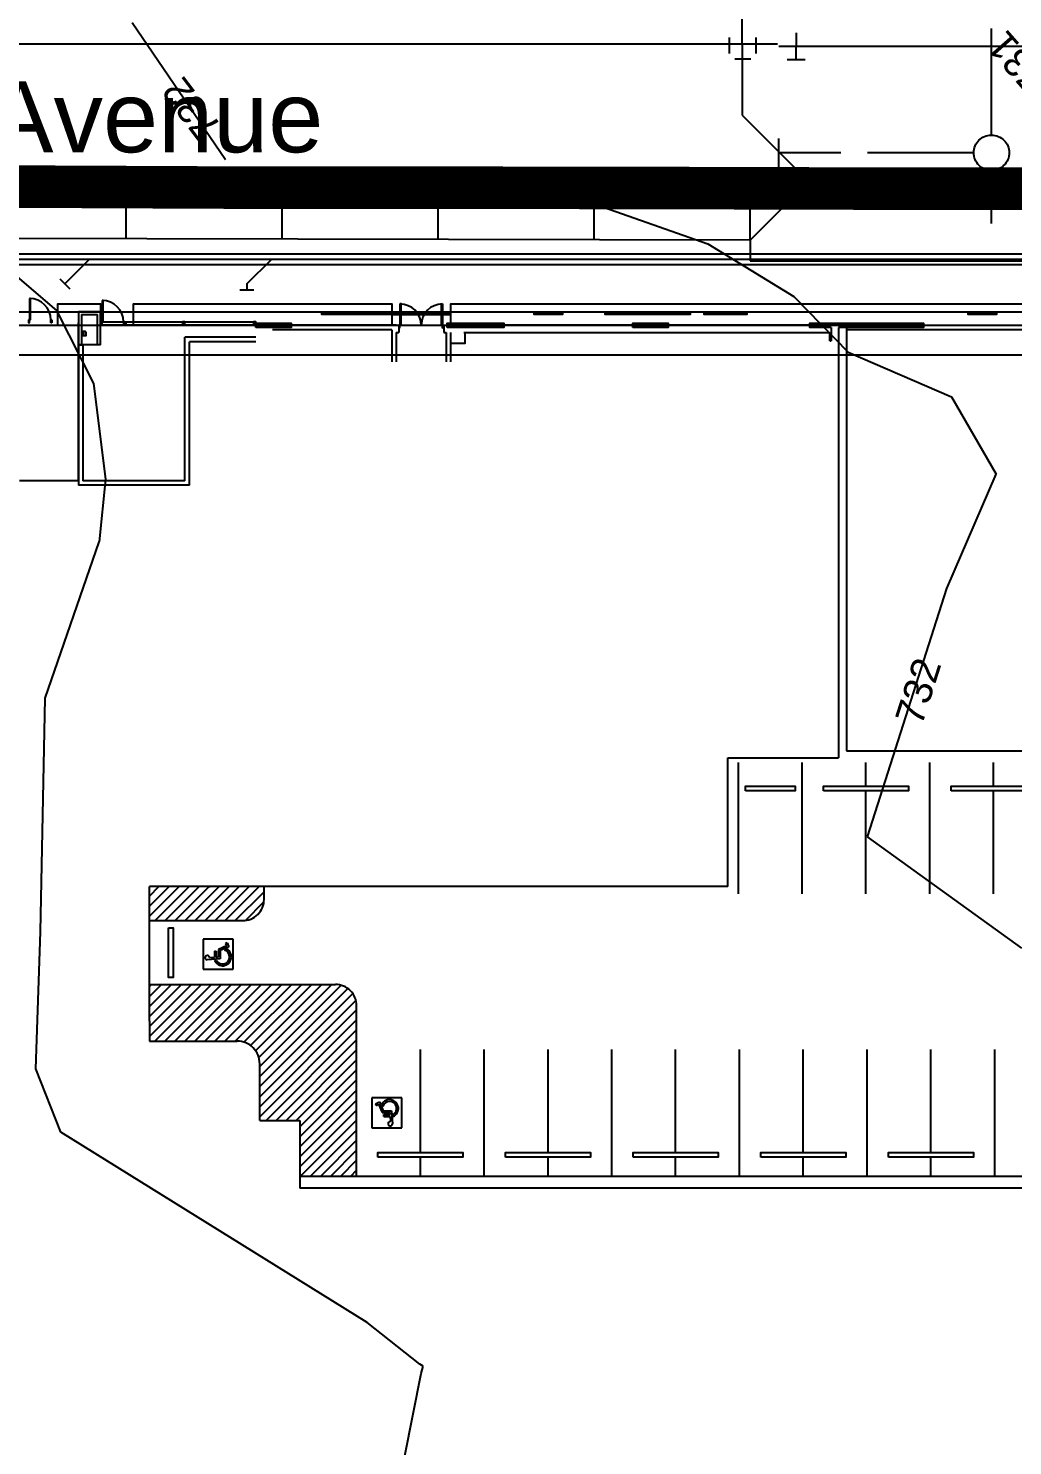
# Model space of a CAD drawing. Header units: feet. Extents: x 2207070 to 2208879, y 513929 to 516197.
# Drawn here: x 2207692.3 to 2207831.2, y 515122.5 to 515322.4 of the extents above; entities that cross this region are included whole.
import ezdxf
from ezdxf.enums import TextEntityAlignment as Align

# ---------------------------------------------------------------- set-up
doc = ezdxf.new("R2010")
doc.units = ezdxf.units.FT
doc.header["$LTSCALE"] = 40
doc.header["$MEASUREMENT"] = 0
for name, pattern in [('0602-02-FP01$0$HIDDEN2', [0.1875, 0.125, -0.0625]), ('0602-FP01-SKIN$0$HIDDEN', [0.375, 0.25, -0.125]), ('0602-FP01-SKIN$0$HIDDEN2', [0.1875, 0.125, -0.0625]), ('CENTER2', [1.125, 0.75, -0.125, 0.125, -0.125]), ('DASHED2', [0.375, 0.25, -0.125]), ('DL4', [0.5, 0.4, -0.1]), ('HIDDEN2', [0.1875, 0.125, -0.0625]), ('PHANTOM2', [1.25, 0.625, -0.125, 0.125, -0.125, 0.125, -0.125])]:
    doc.linetypes.add(name, pattern=pattern)
doc.layers.get('0').update_dxf_attribs({"linetype": 'CONTINUOUS'})
for name, color, linetype in [('0602-02-FP01$0$A-ANNO-SYMB', 2, 'CONTINUOUS'), ('0602-02-FP01$0$A-CURB', 1, 'CONTINUOUS'), ('0602-02-FP01$0$A-FLOR-OVHD', 1, '0602-02-FP01$0$HIDDEN2'), ('0602-02-FP01$0$A-GREENSCREEN', 2, 'CONTINUOUS'), ('0602-02-FP01$0$A-WALL', 5, 'CONTINUOUS'), ('0602-CG01$0$A-SLAB-EDGE', 4, 'CONTINUOUS'), ('0602-FP01-SKIN$0$A-FLOR-OVHD', 1, '0602-FP01-SKIN$0$HIDDEN2'), ('0602-FP01-SKIN$0$A-GLAZ-JAMB', 2, 'CONTINUOUS'), ('0602-FP01-SKIN$0$A-STONE', 8, '0602-FP01-SKIN$0$HIDDEN'), ('0602-FP01-SKIN$0$A-WALL-EXT', 5, 'CONTINUOUS'), ('A-PRKG', 30, 'CONTINUOUS'), ('A-WALL', 7, 'CONTINUOUS'), ('BuildTo', 6, 'DASHED2'), ('C-BLDG-OUTLINE', 2, 'CONTINUOUS'), ('C-DEMO-PVMT', 7, 'PHANTOM2'), ('C-PRKG-CURB-FACE', 3, 'CONTINUOUS'), ('C-PRKG-STRP', 11, 'CONTINUOUS'), ('CONT-MNR', 250, 'HIDDEN2'), ('CONT-MNR LABELS', 250, 'CONTINUOUS'), ('EX-GUTTER', 11, 'CONTINUOUS'), ('EX-TC', 31, 'CONTINUOUS'), ('JS-Bdy', 1, 'PHANTOM2'), ('LP-PLNT', 11, 'CONTINUOUS'), ('p-wat', 144, 'CONTINUOUS'), ('SaniSwr_LTCN', 85, 'DL4'), ('SILT-FENCE', 3, 'SILT_FENCE2'), ('SSMH_LTCN', 15, 'DL4'), ('Storm Sewer CL', 31, 'CENTER2'), ('StormSewer', 14, 'CONTINUOUS'), ('Street Name', 5, 'CONTINUOUS'), ('WaterFittings-PH-Future', 165, 'CONTINUOUS'), ('WaterFittings-PHii', 151, 'CONTINUOUS'), ('WTR_LTCN', 144, 'CONTINUOUS')]:
    doc.layers.add(name, color=color, linetype=linetype)
doc.styles.get("Standard").update_dxf_attribs({"font": 'ARIAL.TTF'})
doc.linetypes.add('SILT_FENCE2', pattern='A,0.25,-0.1,["SF",Standard,S=0.1,R=0,X=-0.05,Y=-0.05],-0.15,0.5,["X",Standard,S=0.1,R=0,X=-0.05,Y=-0.05],0.25', length=1.25)
pattern_1 = [(45.0000000200103, (2207186.329920004, 514941.3392021011), (-0.7071067805280029, 0.7071067810219115), [])]

# ---------------------------------------------------------------- blocks, each defined once
blk = doc.blocks.new('0602-02-FP01$0$ADA65')
at = {"color": 0, "linetype": 'ByBlock'}
for p, q in [((0, 17), (0, 0)), ((17, 17), (0, 17)), ((17, 0), (17, 17)), ((4.983813051818661, 9.454705514220166), (4.901232894774335, 10.53819089924859)), ((5.901849400177912, 7.25), (5.342613009904425, 14.58740982488249)), ((6.657044016150405, 10.5), (6.440072709310916, 13.34675215384876)), ((10.25, 10.5), (6.657044016150405, 10.5)), ((10.25, 9.5), (6.733261155934121, 9.500000000000002)), ((6.828532580663766, 8.25), (6.733261155934121, 9.500000000000002)), ((11.21109442771617, 8.25), (6.828532580663766, 8.25)), ((10.25, 10.5), (10.25, 9.5)), ((13.15359577619658, 3.663071629110563), (11.21109442771617, 8.25)), ((0, 0), (17, 0)), ((10.54860621638522, 7.25), (5.901849400177912, 7.25)), ((12.62082691258025, 2.356758659623604), (10.54860621638522, 7.25)), ((11.36254044035777, 3.557001656520609), (10.82438270649192, 4.827781200336066)), ((14.92765992869998, 3.320433919852207), (12.62082691258025, 2.356758659623604)), ((14.53769558586842, 4.241276785247726), (13.15359577619658, 3.663071629110563)), ((14.92765992869998, 3.320433919852207), (14.53769558586842, 4.241276785247726))]:
    blk.add_line(p, q, dxfattribs=at)
for centre, radius, start, end in [((7, 6), 5, 114.8190209109261, 330.7514166504909), ((7, 6), 4, 120.2680930699534, 342.9590747422243), ((6.592613009904425, 14.58740982488249), 1.25, 262.9905964990598, 539.9999999999999)]:
    blk.add_arc(centre, radius, start, end, dxfattribs=at)
blk = doc.blocks.new('0TEE')
for p, q in [((0.03750000000000001, 0.06249999999999999), (-0.03750000000000001, 0.06249999999999999)), ((0.0625, -0.03750000000000002), (0.0625, 0.03749999999999999)), ((0.03750000000000001, -0.06250000000000001), (-0.03750000000000001, -0.06250000000000001))]:
    blk.add_line(p, q)
blk = doc.blocks.new('0vv')
for p, q in [((0, -0.06328124999998863), (0, 0.06328124999998863)), ((0.04218749999995453, -0.06328124999998863), (-0.04218749999995453, -0.06328124999998863))]:
    blk.add_line(p, q)

msp = doc.modelspace()

# ---------------------------------------------------------------- hatches: boundary and pattern name
at = {"layer": 'A-PRKG', "linetype": 'Continuous'}
h = msp.add_hatch(dxfattribs=at)
h.set_pattern_fill('ANSI31', scale=7.999999992549419, style=0)
h.set_pattern_definition(pattern_1)
edge = h.paths.add_edge_path()
edge.add_line((2207725.595246877, 515199.5188641333), (2207725.595246877, 515201.3218962195))
edge.add_line((2207725.595246877, 515201.3218962195), (2207709.428580225, 515201.3218962195))
edge.add_line((2207709.428580225, 515201.3218962195), (2207709.428580225, 515196.518864134))
edge.add_line((2207709.428580225, 515196.518864134), (2207722.59524688, 515196.5188641341))
edge.add_ellipse((2207722.59524688, 515199.5188641333), major_axis=(2.121320342487404, 2.121320342487404), ratio=0.9999999998273603, start_angle=225.0000000049458, end_angle=314.9999999950542)
h = msp.add_hatch(dxfattribs=at)
h.set_pattern_fill('ANSI31', scale=7.999999992549419, style=0)
h.set_pattern_definition(pattern_1)
edge = h.paths.add_edge_path()
edge.add_ellipse((2207735.646754628, 515184.518864137), major_axis=(2.12132034239065, 2.12132034239065), ratio=0.999999999952189, start_angle=314.9996945989054, end_angle=405.0000000013696)
edge.add_line((2207735.646754628, 515187.5188641363), (2207709.428580225, 515187.5188641361))
edge.add_line((2207709.428580225, 515187.5188641361), (2207709.428580225, 515179.5188641381))
edge.add_line((2207709.428580225, 515179.5188641381), (2207721.798107459, 515179.5188641382))
edge.add_ellipse((2207721.798107459, 515176.3368836235), major_axis=(2.249999998835847, 2.249999998835847), ratio=0.9999999999530012, start_angle=314.9999999997017, end_angle=405.0000000013464, ccw=False)
edge.add_line((2207724.980087971, 515176.3368836236), (2207724.980087971, 515168.3417808344))
edge.add_line((2207724.980087971, 515168.3417808344), (2207725.98008797, 515168.3417808344))
edge.add_line((2207725.98008797, 515168.3417808344), (2207729.313421301, 515168.3417808346))
edge.add_line((2207729.313421301, 515168.3417808346), (2207730.646754633, 515168.3417808344))
edge.add_line((2207730.646754633, 515168.3417808344), (2207730.646754633, 515160.4885628936))
edge.add_line((2207730.646754633, 515160.4885628936), (2207738.646754626, 515160.4885628936))
edge.add_line((2207738.646754626, 515160.4885628936), (2207738.646754625, 515184.5188481463))

# ---------------------------------------------------------------- linework, layer by layer
for p, q in [((2207692.657748217, 515284.2698195806), (2207692.511914884, 515284.2698195806)), ((2207692.511914884, 515284.2698195806), (2207692.511914884, 515281.2698195813)), ((2207692.657748217, 515281.2698195813), (2207692.657748217, 515284.2698195806)), ((2207702.907745794, 515283.9885628649), (2207702.761912461, 515283.9885628649)), ((2207702.761912461, 515283.9885628649), (2207702.761912461, 515280.9885628656)), ((2207702.907745794, 515280.9885628656), (2207702.907745794, 515283.9885628649)), ((2207744.907742725, 515283.4876142219), (2207744.761909392, 515283.4876142219)), ((2207744.761909392, 515283.4876142219), (2207744.761909392, 515280.4876142226)), ((2207744.907742725, 515280.4876142226), (2207744.907742725, 515283.4876142219)), ((2207750.616076069, 515280.4876142226), (2207750.616076069, 515283.4876142219)), ((2207750.616076069, 515283.4876142219), (2207750.761909403, 515283.4876142219)), ((2207750.761909403, 515283.4876142219), (2207750.761909403, 515280.4876142226)), ((2207692.511914884, 515281.2698195813), (2207692.345248217, 515281.2698195813)), ((2207692.345248217, 515281.2698195813), (2207692.345248217, 515280.8531529147)), ((2207692.345248217, 515280.8531529147), (2207692.511914884, 515280.8531529147)), ((2207692.511914884, 515281.2698195813), (2207692.657748217, 515281.2698195813)), ((2207692.511914884, 515280.8531529147), (2207692.511914884, 515281.2698195813)), ((2207695.511914889, 515281.2698195813), (2207695.678581556, 515281.2698195813)), ((2207695.511914889, 515280.8531529147), (2207695.511914889, 515281.2698195813)), ((2207695.678581556, 515280.8531529147), (2207695.511914889, 515280.8531529147)), ((2207695.678581556, 515281.2698195813), (2207695.678581556, 515280.8531529147)), ((2207702.761912461, 515280.9885628656), (2207702.595245794, 515280.9885628656)), ((2207702.595245794, 515280.9885628656), (2207702.595245794, 515280.5718961991)), ((2207702.595245794, 515280.5718961991), (2207702.761912461, 515280.5718961991)), ((2207702.761912461, 515280.9885628656), (2207702.907745794, 515280.9885628656)), ((2207702.761912461, 515280.5718961991), (2207702.761912461, 515280.9885628656)), ((2207705.928579133, 515280.9885628656), (2207705.761912466, 515280.9885628656)), ((2207705.761912466, 515280.9885628656), (2207705.761912466, 515280.5718961991)), ((2207705.761912466, 515280.5718961991), (2207705.928579133, 515280.5718961991)), ((2207705.928579133, 515280.5718961991), (2207705.928579133, 515280.9885628656)), ((2207744.761909392, 515280.4876142226), (2207744.595242725, 515280.4876142226)), ((2207744.595242725, 515280.4876142226), (2207744.595242725, 515280.0709475559)), ((2207744.761909392, 515280.4876142226), (2207744.907742725, 515280.4876142226)), ((2207744.761909392, 515280.0709475559), (2207744.761909392, 515280.4876142226)), ((2207750.761909403, 515280.4876142226), (2207750.616076069, 515280.4876142226)), ((2207750.761909403, 515280.4876142226), (2207750.92857607, 515280.4876142226)), ((2207750.761909403, 515280.0709475559), (2207750.761909403, 515280.4876142226)), ((2207750.92857607, 515280.4876142226), (2207750.92857607, 515280.0709475559)), ((2207744.595242725, 515280.0709475559), (2207744.761909392, 515280.0709475559)), ((2207750.92857607, 515280.0709475559), (2207750.761909403, 515280.0709475559))]:
    msp.add_line(p, q)
at = {"color": 7}
for centre, major_axis, ratio, start_param, end_param in [((2207692.511914884, 515281.2698195813), (-2.121320345399561, 2.121320345399561), 0.9999999998951222, 3.92699081703968, 5.497787143729699), ((2207702.761912461, 515280.9885628656), (-2.121320345399561, 2.121320345399561), 0.9999999998951222, 3.92699081703968, 5.497787143729699), ((2207744.761909392, 515280.4876142226), (-2.121320345399561, 2.121320345399561), 0.9999999998951222, 3.92699081703968, 5.497787143729699), ((2207750.761909403, 515280.4876142226), (2.121320345399561, 2.121320345399561), 0.9999999998951224, 0.785398163449887, 2.356194490139906)]:
    msp.add_ellipse(centre, major_axis=major_axis, ratio=ratio, start_param=start_param, end_param=end_param, dxfattribs=at)
at = {"layer": '0602-02-FP01$0$A-CURB', "color": 7, "linetype": 'Continuous'}
for p, q in [((2207709.428580225, 515182.3209474899), (2207709.428580225, 515179.5188641381)), ((2207709.428580225, 515179.5188641381), (2207721.798128642, 515179.5188641382)), ((2207724.980087971, 515168.3417808346), (2207724.980087971, 515176.3368989814))]:
    msp.add_line(p, q, dxfattribs=at)
for points in [[(2207793.49108125, 515214.8218962142), (2207793.49108125, 515215.4885628807), (2207800.491081245, 515215.4885628807), (2207800.491081245, 515214.8218962142)], [(2207804.491081241, 515214.8218962142), (2207804.491081241, 515215.4885628807), (2207816.491081229, 515215.4885628807), (2207816.491081229, 515214.8218962142)], [(2207822.491081224, 515214.8218962142), (2207822.491081224, 515215.4885628807), (2207834.491081213, 515215.4885628807), (2207834.491081213, 515214.8218962142)], [(2207712.095246891, 515195.5188641343), (2207712.761913557, 515195.5188641343), (2207712.761913557, 515188.5188641359), (2207712.095246891, 515188.5188641359)], [(2207741.646754622, 515163.1552295589), (2207741.646754622, 515163.8218962254), (2207753.646754611, 515163.8218962254), (2207753.646754611, 515163.1552295589)], [(2207759.646754606, 515163.155229559), (2207759.646754606, 515163.8218962255), (2207771.646754595, 515163.8218962255), (2207771.646754595, 515163.155229559)], [(2207777.646754589, 515163.1552295591), (2207777.646754589, 515163.8218962256), (2207789.646754578, 515163.8218962256), (2207789.646754578, 515163.1552295591)], [(2207795.646754572, 515163.1552295597), (2207795.646754572, 515163.8218962262), (2207807.646754561, 515163.8218962262), (2207807.646754561, 515163.1552295597)], [(2207813.646754555, 515163.1552295593), (2207813.646754555, 515163.8218962258), (2207825.646754544, 515163.8218962258), (2207825.646754544, 515163.1552295593)]]:
    msp.add_lwpolyline(points, close=True, dxfattribs=at)
msp.add_arc((2207721.798107459, 515176.3368836236), 3.181980512417099, 0, 90.00038131665475, dxfattribs=at)
at = {"layer": '0602-02-FP01$0$A-FLOR-OVHD', "color": 7, "linetype": 'Continuous'}
for p, q in [((2207743.761913521, 515282.2380705479), (2207751.761913514, 515282.2380705479)), ((2207751.761913514, 515281.988070548), (2207751.761913514, 515282.2380705479)), ((2207743.761913521, 515281.988070548), (2207751.761913514, 515281.988070548))]:
    msp.add_line(p, q, dxfattribs=at)
at = {"layer": '0602-02-FP01$0$A-GREENSCREEN', "color": 7, "linetype": 'Continuous'}
for points in [[(2207733.761913531, 515282.2380705479), (2207743.761913521, 515282.2380705479), (2207743.761913521, 515281.988070548), (2207733.761913531, 515281.988070548)], [(2207763.670841595, 515282.2380705479), (2207767.670865861, 515282.2380705479), (2207767.670865861, 515281.988070548), (2207763.670841595, 515281.988070548)], [(2207773.683195438, 515282.2380705479), (2207785.683195427, 515282.2380705479), (2207785.683195427, 515281.988070548), (2207773.683195438, 515281.988070548)], [(2207787.683195425, 515282.2380705479), (2207793.68319542, 515282.2380705479), (2207793.68319542, 515281.988070548), (2207787.683195425, 515281.988070548)], [(2207824.917107581, 515282.2380705479), (2207828.917126546, 515282.2380705479), (2207828.917126546, 515281.988070548), (2207824.917107581, 515281.988070548)]]:
    msp.add_lwpolyline(points, close=True, dxfattribs=at)
at = {"layer": '0602-02-FP01$0$A-WALL', "color": 7, "linetype": 'Continuous'}
for p, q in [((2207724.428580212, 515280.4876141444), (2207724.428580211, 515280.6959474777)), ((2207751.428580187, 515280.696896199), (2207751.428580187, 515280.4885628657)), ((2207759.428580179, 515280.4876141444), (2207759.428580179, 515280.696896199)), ((2207777.595246829, 515280.696896199), (2207777.595246829, 515280.4876141444)), ((2207782.595246824, 515280.696896199), (2207782.595246824, 515280.4876141444)), ((2207802.595246805, 515280.696896199), (2207802.595246805, 515280.4875677558)), ((2207805.595246802, 515280.1805723776), (2207805.595246802, 515278.2802295315)), ((2207818.59524679, 515280.696896199), (2207818.59524679, 515280.4877114108)), ((2207834.761913443, 515279.852418946), (2207807.761913467, 515279.8521974779)), ((2207806.595246802, 515278.1135628648), (2207806.595246801, 515219.4885628799)), ((2207790.991081253, 515201.3218962195), (2207790.991081253, 515219.4885628799)), ((2207804.677404595, 515219.4885628799), (2207805.428580136, 515219.4885628799)), ((2207805.595246802, 515219.4885628799), (2207806.595246801, 515219.4885628799)), ((2207790.991081253, 515201.3218962195), (2207709.428580225, 515201.3218962195)), ((2207717.991076085, 515201.3218962997), (2207717.991076085, 515201.3218962997)), ((2207720.241076083, 515201.3218962997), (2207717.991076085, 515201.3218962997)), ((2207724.980087971, 515168.3417808344), (2207730.646754633, 515168.3417808344)), ((2207730.646754633, 515168.3417808344), (2207730.646754633, 515158.7906462301)), ((2207902.595246712, 515158.7906462282), (2207730.646754633, 515158.7906462299))]:
    msp.add_line(p, q, dxfattribs=at)
for points in [[(2207724.428580212, 515280.1803224778), (2207724.428580212, 515280.794905811), (2207729.428580207, 515280.794905811), (2207729.428580207, 515280.1803224778)], [(2207751.428580187, 515280.1803224778), (2207751.428580187, 515280.794905811), (2207759.428580179, 515280.794905811), (2207759.428580179, 515280.1803224778)], [(2207777.595246829, 515280.1803224778), (2207777.595246829, 515280.794905811), (2207782.595246824, 515280.794905811), (2207782.595246824, 515280.1803224778)]]:
    msp.add_lwpolyline(points, close=True, dxfattribs=at)
msp.add_lwpolyline([(2207805.595246802, 515280.1805723776), (2207802.595246806, 515280.1805723776), (2207802.595246806, 515280.7951557108), (2207818.59524679, 515280.7951557108), (2207818.59524679, 515280.1805723776), (2207806.595246802, 515280.1805723776)], dxfattribs=at)
at = {"layer": '0602-CG01$0$A-SLAB-EDGE', "color": 7, "linetype": 'Continuous'}
for p, q in [((2207690.87649257, 515280.4884517912), (2207807.761913369, 515280.4876141815)), ((2207807.761913369, 515280.4876141815), (2207807.761913369, 515220.4885629033)), ((2207807.761913369, 515220.4885629033), (2207913.428580036, 515220.4885629027))]:
    msp.add_line(p, q, dxfattribs=at)
at = {"layer": '0602-FP01-SKIN$0$A-FLOR-OVHD', "color": 7, "linetype": 'Continuous'}
for p, q in [((2207702.511912461, 515280.9885628656), (2207724.095246878, 515280.9885628656)), ((2207702.511912461, 515280.5718961991), (2207724.095246878, 515280.5718961991))]:
    msp.add_line(p, q, dxfattribs=at)
at = {"layer": '0602-FP01-SKIN$0$A-GLAZ-JAMB', "color": 7, "linetype": 'Continuous'}
for points in [[(2207706.095245791, 515280.9885628656), (2207706.095245791, 515280.5718961991), (2207705.928579125, 515280.5718961991), (2207705.928579125, 515280.9885628656), (2207706.095245791, 515280.9885628656)], [(2207714.095245784, 515280.9885628656), (2207714.095245784, 515280.5718961991), (2207714.428579117, 515280.5718961991), (2207714.428579117, 515280.9885628656), (2207714.095245784, 515280.9885628656)], [(2207724.095246878, 515280.9885628656), (2207724.095246878, 515280.5718961991), (2207724.428580211, 515280.5718961991), (2207724.428580211, 515280.9885628656), (2207724.095246878, 515280.9885628656)], [(2207700.05357913, 515279.6135628659), (2207700.05357913, 515279.0302295327), (2207700.386912463, 515279.0302295327), (2207700.386912463, 515279.6135628659), (2207700.05357913, 515279.6135628659)], [(2207700.355662463, 515279.4468961993), (2207700.355662463, 515279.0302295327), (2207700.52232913, 515279.0302295327), (2207700.52232913, 515279.4468961993), (2207700.355662463, 515279.4468961993)]]:
    msp.add_lwpolyline(points, dxfattribs=at)
at = {"layer": '0602-FP01-SKIN$0$A-STONE', "color": 7, "linetype": 'Continuous'}
for p, q in [((2207699.418149643, 515282.4459475239), (2207699.418152103, 515277.7385628664)), ((2207699.418149643, 515282.4459475239), (2207702.511912461, 515282.4459475239)), ((2207702.511912461, 515277.7385628664), (2207702.511912461, 515282.4459475239)), ((2207699.834816527, 515282.0292808573), (2207699.834818769, 515277.7385630842)), ((2207699.834816527, 515282.0292808573), (2207702.095245795, 515282.0292808574)), ((2207702.095245795, 515277.7385628664), (2207702.095245795, 515282.0292808574)), ((2207702.511912461, 515277.7385628664), (2207699.418152103, 515277.7385628664))]:
    msp.add_line(p, q, dxfattribs=at)
at = {"layer": '0602-FP01-SKIN$0$A-WALL-EXT', "color": 7, "linetype": 'Continuous'}
for p, q in [((2207744.220246859, 515280.4876142226), (2207726.761913543, 515280.4876142226)), ((2207744.220246859, 515280.4876142226), (2207744.595242725, 515280.4876142226)), ((2207744.595242725, 515280.4876142226), (2207744.595242725, 515279.4876142228)), ((2207750.928576052, 515280.4876142226), (2207751.261909385, 515280.4876142226)), ((2207750.928576052, 515280.4876142226), (2207750.928576052, 515279.4876142228)), ((2207806.595246802, 515280.4876142216), (2207751.261909385, 515280.4876142226)), ((2207806.595246802, 515280.1805723776), (2207806.595246801, 515220.4885628797)), ((2207714.428579117, 515258.5510628599), (2207714.428579117, 515278.7906461994)), ((2207724.428580211, 515278.7906461994), (2207714.428579117, 515278.7906461994)), ((2207743.616080193, 515279.8521975561), (2207726.761913543, 515279.8521975561)), ((2207743.616080193, 515279.8521975561), (2207743.616080193, 515275.3219005094)), ((2207744.220246859, 515279.4876142228), (2207744.595242725, 515279.4876142228)), ((2207744.220246859, 515279.4876142228), (2207744.220246859, 515275.3219005094)), ((2207750.928576052, 515279.4876142228), (2207751.261909385, 515279.4876142228)), ((2207751.261909385, 515279.4876142228), (2207751.261909385, 515275.3219005094)), ((2207751.866076051, 515279.4876142167), (2207751.866076051, 515275.3219005094)), ((2207753.761913518, 515279.4876142167), (2207775.928580164, 515279.4876142262)), ((2207775.928580164, 515279.4870250925), (2207805.386913957, 515279.4885510732)), ((2207805.386913957, 515278.2802295314), (2207805.386913957, 515279.4885628659)), ((2207805.386913957, 515278.2802295314), (2207805.595246802, 515278.2802295314)), ((2207699.418152125, 515277.6968961997), (2207699.418162464, 515257.9156461934)), ((2207700.05357913, 515277.6968961997), (2207699.418152125, 515277.6968961997)), ((2207700.05357913, 515277.6968961997), (2207700.05357913, 515258.5510628599)), ((2207715.063995783, 515257.9156461934), (2207715.063995783, 515278.1552295329)), ((2207724.428580211, 515278.1552295329), (2207715.063995783, 515278.1552295329)), ((2207714.428579117, 515258.5510628599), (2207700.05357913, 515258.5510628599)), ((2207715.063995783, 515257.9156461934), (2207699.418162464, 515257.9156461934)), ((2207790.991081253, 515219.4885628799), (2207805.595246802, 515219.4885628799)), ((2207790.991081253, 515201.3218962195), (2207790.991081253, 515219.4885628799)), ((2207709.428580227, 515182.3209474899), (2207709.428580227, 515201.3218962195)), ((2207744.813996858, 515201.3218962195), (2207709.428580227, 515201.3218962195)), ((2207717.741076085, 515201.3218962997), (2207717.991076085, 515201.3218962997)), ((2207717.991076085, 515201.3218962997), (2207717.991076085, 515201.3218962997))]:
    msp.add_line(p, q, dxfattribs=at)
at = {"layer": 'A-PRKG', "color": 7, "linetype": 'Continuous'}
for p, q in [((2207792.491081252, 515200.321896219), (2207792.491081252, 515218.8218962136)), ((2207801.491081243, 515200.3218962189), (2207801.491081243, 515218.8218962135)), ((2207810.491081235, 515215.4885628807), (2207810.491081235, 515218.8218962135)), ((2207819.491081227, 515200.3218962188), (2207819.491081227, 515218.8218962134)), ((2207828.491081218, 515215.4885628807), (2207828.491081218, 515218.8218962134)), ((2207810.491081235, 515200.3218962189), (2207810.491081235, 515214.8218962142)), ((2207828.491081218, 515200.3218962188), (2207828.491081218, 515214.8218962142)), ((2207709.428580225, 515196.518864134), (2207709.428580225, 515201.3218962195)), ((2207725.595246877, 515199.5188801241), (2207725.595246877, 515201.3218962195)), ((2207709.428580225, 515196.518864134), (2207722.59524688, 515196.5188641341)), ((2207709.428580225, 515187.5188641361), (2207735.646754628, 515187.5188641363)), ((2207738.646754626, 515160.4885628936), (2207738.646754625, 515184.5188481463)), ((2207747.646754617, 515163.8218962254), (2207747.646754617, 515178.3218962218)), ((2207756.646754609, 515160.4885628937), (2207756.646754608, 515178.3218962218)), ((2207765.6467546, 515163.8218962255), (2207765.6467546, 515178.3218962219)), ((2207774.646754592, 515160.4885628938), (2207774.646754592, 515178.321896222)), ((2207783.646754583, 515163.8218962256), (2207783.646754583, 515178.321896222)), ((2207792.646754575, 515160.4885628939), (2207792.646754575, 515178.3218962221)), ((2207801.646754567, 515163.8218962262), (2207801.646754567, 515178.3218962221)), ((2207810.646754559, 515160.488562894), (2207810.646754558, 515178.3218962222)), ((2207819.64675455, 515163.8218962258), (2207819.64675455, 515178.3218962222)), ((2207828.646754542, 515160.4885628941), (2207828.646754541, 515178.3218962223)), ((2207747.646754617, 515160.4885628936), (2207747.646754617, 515163.1552295589)), ((2207765.646754601, 515160.4885628938), (2207765.6467546, 515163.155229559)), ((2207783.646754584, 515160.4885628939), (2207783.646754583, 515163.1552295591)), ((2207801.646754567, 515160.488562894), (2207801.646754567, 515163.1552295597)), ((2207819.64675455, 515160.4885628941), (2207819.64675455, 515163.1552295593)), ((2207730.646754633, 515160.4885628936), (2207900.646754475, 515160.4885628945))]:
    msp.add_line(p, q, dxfattribs=at)
for centre, start, end in [((2207722.59524688, 515199.5188641333), 270, 0.0003053975013039475), ((2207735.646754628, 515184.518864137), 359.9996946024987, 90)]:
    msp.add_arc(centre, 2.99999999720122, start, end, dxfattribs=at)
at = {"layer": 'A-WALL', "color": 7, "linetype": 'Continuous'}
for p, q in [((2207699.418159913, 515258.6552296005), (2207699.418159913, 515280.8531528544)), ((2207714.428579608, 515258.6552296005), (2207714.428579608, 515278.790646278)), ((2207715.063996275, 515258.0198129338), (2207715.063996275, 515278.1552296113)), ((2207699.418162942, 515258.5510629338), (2207691.08482658, 515258.5510629338))]:
    msp.add_line(p, q, dxfattribs=at)
msp.add_lwpolyline([(2207751.866076578, 515277.946896278), (2207753.97024738, 515277.946896278), (2207753.97024738, 515279.4876142962)], dxfattribs=at)
at = {"layer": 'BuildTo', "color": 7, "linetype": 'Continuous'}
for p, q in [((2207387.137782724, 515276.3209475062), (2207799.68529201, 515276.3209475095)), ((2207799.68529201, 515276.3209475095), (2207799.68529201, 515276.320947505)), ((2207799.68529201, 515276.320947505), (2207959.261913323, 515276.3209475056))]:
    msp.add_line(p, q, dxfattribs=at)
at = {"layer": 'C-BLDG-OUTLINE', "color": 7, "linetype": 'Continuous'}
msp.add_line((2207692.345234072, 515280.4884412661), (2207959.261913369, 515280.4884412661), dxfattribs=at)
at = {"layer": 'C-DEMO-PVMT', "color": 7, "linetype": 'Continuous'}
for p, q in [((2207686.571277, 515300.699284), (2207719.63724834, 515300.6917217688)), ((2207719.63724834, 515300.6826730053), (2207749.493765, 515300.538915)), ((2207749.493765, 515300.538915), (2207781.957271, 515300.563232)), ((2207781.957271, 515300.563232), (2207806.561238777, 515300.4644425148)), ((2207686.566605, 515300.065351), (2207720.420530239, 515299.8933818674)), ((2207720.407456784, 515299.9065556206), (2207749.390816, 515299.895546)), ((2207749.390816, 515299.895546), (2207781.978511, 515299.842463)), ((2207781.978511, 515299.842463), (2207802.895426264, 515299.7841037145))]:
    msp.add_line(p, q, dxfattribs=at)
at = {"layer": 'C-PRKG-CURB-FACE', "color": 7, "linetype": 'Continuous'}
for p, q in [((2207799.21798477, 515297.551855268), (2207794.135637137, 515292.4920924257)), ((2207794.135637137, 515292.4920924257), (2207684.135909869, 515292.7370435023))]:
    msp.add_line(p, q, dxfattribs=at)
msp.add_arc((2207806.273288999, 515290.4650589371), 10, 89.87241204089523, 134.8724120460728, dxfattribs=at)
at = {"layer": 'C-PRKG-STRP', "color": 7, "linetype": 'Continuous'}
for p, q in [((2207706.135855323, 515292.6880532808), (2207706.153669946, 515300.6880334456)), ((2207728.135800777, 515292.639063067), (2207728.1536154, 515300.6390432318)), ((2207750.13574623, 515292.5900728533), (2207750.153560853, 515300.590053018)), ((2207772.135691684, 515292.5410826395), (2207772.153506307, 515300.5410628042)), ((2207794.135637137, 515292.4920924257), (2207794.15345176, 515300.4920725905))]:
    msp.add_line(p, q, dxfattribs=at)
at = {"layer": 'CONT-MNR', "color": 35, "linetype": 'Continuous'}
for p, q in [((2207720.146034249, 515303.806331265, 732), (2207706.986061038, 515323.1181716865, 732)), ((2207722.295636446, 515300.6698729666), (2207765.724406853, 515299.868939761)), ((2207765.724406853, 515299.868939761), (2207788.198166791, 515291.9761914954)), ((2207684.864399721, 515292.346769769), (2207696.301122461, 515282.591772785)), ((2207788.198166791, 515291.9761914954), (2207800.328306212, 515284.5590213515)), ((2207800.328306212, 515284.5590213515), (2207807.965803375, 515276.6923258769)), ((2207696.301122461, 515282.591772785), (2207701.550764313, 515272.2739835558)), ((2207807.965803375, 515276.6923258769), (2207822.566898955, 515270.3989712487)), ((2207701.550764313, 515272.2739835558), (2207703.23815001, 515258.7670660022)), ((2207822.566898955, 515270.3989712487), (2207828.863109481, 515259.4890204306)), ((2207703.23815001, 515258.7670660022), (2207702.348120177, 515249.9336319672))]:
    msp.add_line(p, q, dxfattribs=at)
for points, elevation in [([(2207821.897358694, 515243.361335952), (2207828.863109481, 515259.4890204306)], 732), ([(2207694.718290396, 515227.8971522506), (2207702.348120177, 515249.9336319674)], 733), ([(2207810.728411622, 515208.3366585092), (2207821.897358694, 515243.361335952)], 732), ([(2207696.923374749, 515166.686383238), (2207693.40486697, 515175.6311496618)], 733), ([(2207748.039891645, 515133.6761280334), (2207747.55809142, 515133.981791565)], 733)]:
    msp.add_lwpolyline(points, dxfattribs=dict(at, elevation=elevation))
at = {"layer": 'CONT-MNR', "color": 35, "linetype": 'Continuous', "extrusion": (0.9998048877314554, -0.0197531381884548, 0), "elevation": 2197086.602114661}
msp.add_lwpolyline([(558703.3019286764, 733.0000000000005), (558736.2687167317, 733.0000000000005)], dxfattribs=at)
at = {"layer": 'CONT-MNR', "color": 35, "linetype": 'Continuous', "extrusion": (-0.5279484716363266, -0.849276404533216, 0), "elevation": -1603069.127678767}
msp.add_lwpolyline([(1603014.304164972, 733.0000000000005), (1602963.440668769, 733.0000000000005)], dxfattribs=at)
at = {"layer": 'CONT-MNR', "color": 35, "linetype": 'Continuous', "extrusion": (0.6183113020334207, 0.7859332883761421, 0), "elevation": 1769936.211468351}
msp.add_lwpolyline([(-1416629.135231984, 733), (-1416619.671897623, 733)], dxfattribs=at)
at = {"layer": 'CONT-MNR', "color": 35, "linetype": 'Continuous', "extrusion": (0.9606966087234268, -0.2776004790833531, 0), "elevation": 1977974.699554586}
msp.add_lwpolyline([(1107758.041715042, 733.0000000000005), (1107759.089264688, 733.0000000000005)], dxfattribs=at)
at = {"layer": 'CONT-MNR', "color": 35, "linetype": 'Continuous'}
for points in [[(2207832.477177308, 515192.6286032456, 732), (2207810.728411622, 515208.3366585092, 732)], [(2207693.40486697, 515175.6311496618, 733), (2207694.067092876, 515194.9367964201, 733)], [(2207736.031716812, 515073.6531536503, 733), (2207747.749091362, 515132.6697506408, 733)]]:
    msp.add_polyline3d(points, dxfattribs=at)
at = {"layer": 'EX-GUTTER', "color": 7, "linetype": 'Continuous'}
for p, q in [((2207806.561238777, 515300.4644425147), (2207817.826601, 515300.41921)), ((2207817.826601, 515300.41921), (2207824.341781554, 515300.4523083496)), ((2207824.341781553, 515300.4523083495), (2207848.745666389, 515300.5762847008))]:
    msp.add_line(p, q, dxfattribs=at)
at = {"layer": 'EX-TC', "color": 7, "linetype": 'Continuous'}
for p, q in [((2207802.895426264, 515299.7841037146), (2207817.753469, 515299.742649)), ((2207817.753469, 515299.742649), (2207823.63660299, 515299.7457181235)), ((2207823.63660299, 515299.7457181236), (2207852.751854234, 515299.7609070183))]:
    msp.add_line(p, q, dxfattribs=at)
at = {"layer": 'JS-Bdy', "color": 7, "linetype": 'Continuous'}
msp.add_line((2207965.261913323, 515282.3209475108), (2207387.137782724, 515282.3209475062), dxfattribs=at)
at = {"layer": 'LP-PLNT', "color": 7, "linetype": 'Continuous'}
for p, q in [((2207794.135637137, 515292.4920924257), (2207794.135637137, 515289.5782584958)), ((2207794.135637137, 515289.5782584958), (2207861.326099711, 515289.5782584958))]:
    msp.add_line(p, q, dxfattribs=at)
for points in [[(2207696.511909764, 515280.4884412661), (2207696.511909764, 515283.4884412661), (2207702.511912804, 515283.4884412661), (2207702.511912804, 515280.4884412661)], [(2207707.178579479, 515280.415646169), (2207707.178579479, 515283.4884412661), (2207743.595243183, 515283.4884412661), (2207743.595243183, 515280.4885628357)], [(2207751.928576532, 515280.4884412661), (2207751.928576532, 515283.4884412661), (2207962.261914392, 515283.4884412661), (2207962.261914392, 515181.3209474707), (2207959.261913368, 515181.3209474707)]]:
    msp.add_lwpolyline(points, dxfattribs=at)
at = {"layer": 'p-wat', "color": 140}
for p, q in [((2207793.01086988, 515320.1298851139), (2207793.017784568, 515329.902038531)), ((2207798.01086988, 515320.1298851116), (2207191.001940123, 515320.1298851115)), ((2207793.01086988, 515320.1298851139), (2207793.01086988, 515310.1298851144)), ((2207793.01086988, 515310.1298851144), (2207805.143694936, 515297.9970600583))]:
    msp.add_line(p, q, dxfattribs=at)
at = {"layer": 'SaniSwr_LTCN', "color": 2, "ltscale": 0.9375}
for p, q in [((2207828.185292013, 515307.3209475048), (2207828.185292013, 515442.3209475056)), ((2207825.68529201, 515304.8209475048), (2207798.185292011, 515304.8209475048)), ((2207828.185292013, 515294.8209475097), (2207828.185292013, 515302.3209475048))]:
    msp.add_line(p, q, dxfattribs=at)
at = {"layer": 'SaniSwr_LTCN', "color": 2}
msp.add_line((2207798.185292011, 515302.8209475048), (2207798.185292011, 515306.8209475048), dxfattribs=at)
at = {"layer": 'SILT-FENCE', "color": 200, "linetype": 'Continuous', "const_width": 6, "flags": 128}
msp.add_lwpolyline([(2207461.353214, 515300.468451), (2207503.017179341, 515300.4793184529), (2207522.808723, 515300.399729), (2207555.336548, 515300.363875), (2207588.029069, 515300.34726), (2207595.860312248, 515300.3275835539), (2207623.151454, 515300.259013), (2207655.654632, 515300.122502), (2207675.032533464, 515300.0866755437), (2207686.566605, 515300.065351), (2207720.407456784, 515299.9065556206), (2207749.390816, 515299.895546), (2207781.978511, 515299.842463), (2207802.895426264, 515299.7841037146), (2207817.753469, 515299.742649), (2207823.63660299, 515299.7457181236), (2207852.751854234, 515299.7609070183), (2207879.068969, 515299.702627), (2207935.786236536, 515299.743467902), (2207943.893667, 515299.719075), (2207966.837984, 515299.419354)], dxfattribs=at)
at = {"layer": 'SSMH_LTCN', "color": 2}
msp.add_circle((2207828.18529201, 515304.8209475048), 2.5, dxfattribs=at)
at = {"layer": 'Storm Sewer CL', "color": 5, "linetype": 'Continuous'}
for p, q in [((2207474.003022505, 515289.820947507), (2207976.874905756, 515289.8209475108)), ((2207697.487073359, 515286.3209474558), (2207700.98707341, 515289.820947507)), ((2207723.169742464, 515286.3209474557), (2207726.669742514, 515289.8209475069)), ((2207696.779966578, 515287.0280542368), (2207698.19418014, 515285.6138406745)), ((2207723.169742463, 515286.3209474556), (2207723.169742463, 515285.4876141417)), ((2207722.169742463, 515285.4876141417), (2207724.169742463, 515285.4876141413))]:
    msp.add_line(p, q, dxfattribs=at)
at = {"layer": 'StormSewer', "color": 5, "linetype": 'Continuous'}
for p, q in [((2207474.003022505, 515290.5709475069), (2207976.154560623, 515290.5709475108)), ((2207474.003022506, 515289.070947507), (2207973.489541386, 515289.0709475107))]:
    msp.add_line(p, q, dxfattribs=at)
at = {"layer": 'WTR_LTCN', "color": 140}
msp.add_lwpolyline([(2207843.18529201, 515319.820947506), (2207798.185292011, 515319.8209475068)], dxfattribs=at)

# ---------------------------------------------------------------- block references
at = {"layer": '0602-02-FP01$0$A-ANNO-SYMB', "color": 7, "linetype": 'Continuous', "zscale": 0.25}
for p, xscale, yscale, rotation in [((2207721.233065111, 515189.6545278094), 0.2499999999417923, 0.2499999997671694, 90), ((2207745.042026532, 515171.5302295572), 0.2499999995343387, 0.2499999999417923, 180)]:
    msp.add_blockref('0602-02-FP01$0$ADA65', p, dxfattribs=dict(at, xscale=xscale, yscale=yscale, rotation=rotation))
at = {"layer": 'WaterFittings-PH-Future', "xscale": 30, "yscale": 30, "zscale": 30, "rotation": 270.0000000017787}
msp.add_blockref('0TEE', (2207793.115523159, 515319.9445225495), dxfattribs=at)
at = {"layer": 'WaterFittings-PHii', "xscale": 30.00000000013524, "yscale": 30.00000000023283, "zscale": 30, "rotation": 359.67753482431}
msp.add_blockref('0vv', (2207800.669692871, 515319.8209475037), dxfattribs=at)

# ---------------------------------------------------------------- texts
at = {"layer": 'CONT-MNR LABELS', "color": 35, "linetype": 'Continuous'}
for s, rotation, p in [('731', 131.3234320546526, (2207836.471759778, 515315.3375573191, 731)), ('732', 127.3567044143908, (2207719.785949849, 515308.4327800578, 732)), ('732', 72.31314511207563, (2207818.338487838, 515223.8315844153, 732))]:
    msp.add_text(s, height=4, rotation=rotation, dxfattribs=at).set_placement(p)
at = {"layer": 'Street Name', "color": 7, "linetype": 'Continuous'}
msp.add_text('Infinity     Avenue', height=10, dxfattribs=at).set_placement((2207680.379509482, 515308.6404139434), align=Align.MIDDLE)

doc.saveas('drawing.dxf')
